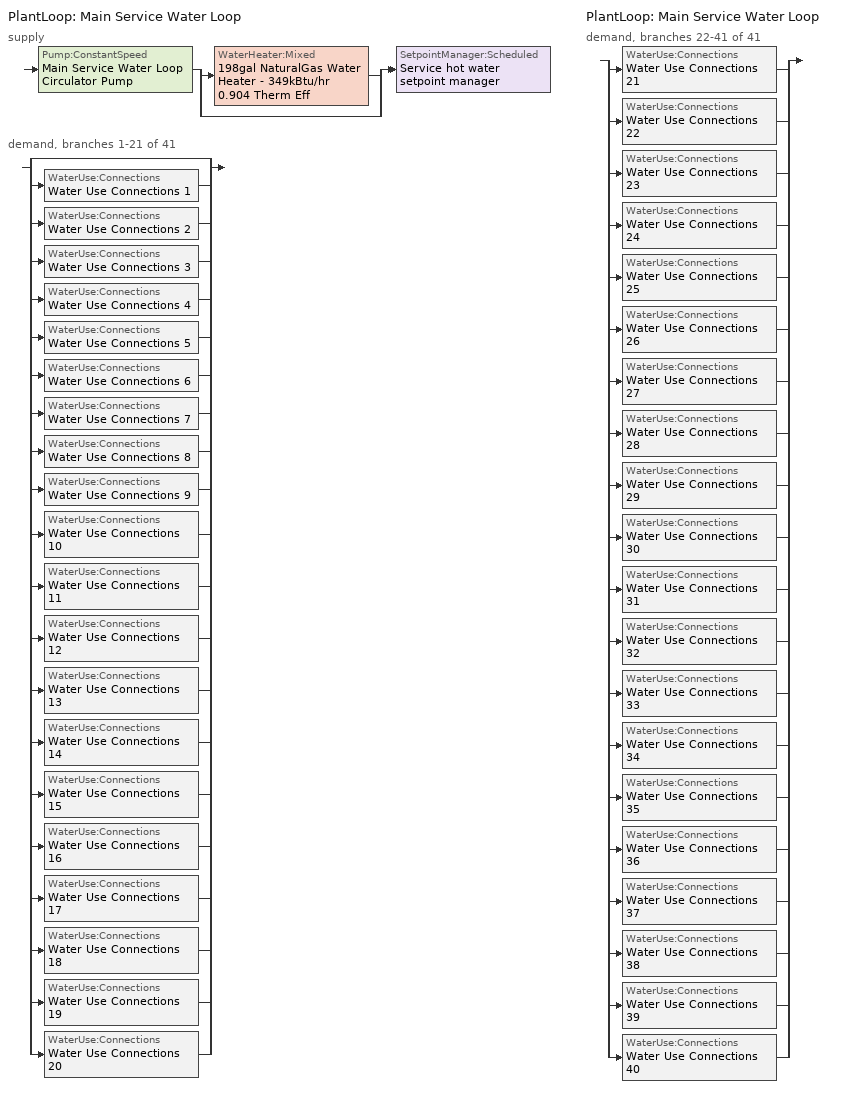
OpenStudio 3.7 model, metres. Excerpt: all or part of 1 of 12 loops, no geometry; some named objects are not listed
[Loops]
PlantLoop 'Main Service Water Loop'
 supply: Pump:ConstantSpeed 'Main Service Water Loop Circulator Pump' > split
  | WaterHeater:Mixed '198gal NaturalGas Water Heater - 349kBtu/hr 0.904 Therm Eff'
  | bypass
  join > SetpointManager:Scheduled 'Service hot water setpoint manager'
 demand, branches 1-21 of 41: split
  | bypass
  | WaterUse:Connections 'Water Use Connections 1'
  | WaterUse:Connections 'Water Use Connections 2'
  | WaterUse:Connections 'Water Use Connections 3'
  | WaterUse:Connections 'Water Use Connections 4'
  | WaterUse:Connections 'Water Use Connections 5'
  | WaterUse:Connections 'Water Use Connections 6'
  | WaterUse:Connections 'Water Use Connections 7'
  | WaterUse:Connections 'Water Use Connections 8'
  | WaterUse:Connections 'Water Use Connections 9'
  | WaterUse:Connections 'Water Use Connections 10'
  | WaterUse:Connections 'Water Use Connections 11'
  | WaterUse:Connections 'Water Use Connections 12'
  | WaterUse:Connections 'Water Use Connections 13'
  | WaterUse:Connections 'Water Use Connections 14'
  | WaterUse:Connections 'Water Use Connections 15'
  | WaterUse:Connections 'Water Use Connections 16'
  | WaterUse:Connections 'Water Use Connections 17'
  | WaterUse:Connections 'Water Use Connections 18'
  | WaterUse:Connections 'Water Use Connections 19'
  | WaterUse:Connections 'Water Use Connections 20'
PlantLoop 'Main Service Water Loop'
 demand, branches 22-41 of 41: split
  | WaterUse:Connections 'Water Use Connections 21'
  | WaterUse:Connections 'Water Use Connections 22'
  | WaterUse:Connections 'Water Use Connections 23'
  | WaterUse:Connections 'Water Use Connections 24'
  | WaterUse:Connections 'Water Use Connections 25'
  | WaterUse:Connections 'Water Use Connections 26'
  | WaterUse:Connections 'Water Use Connections 27'
  | WaterUse:Connections 'Water Use Connections 28'
  | WaterUse:Connections 'Water Use Connections 29'
  | WaterUse:Connections 'Water Use Connections 30'
  | WaterUse:Connections 'Water Use Connections 31'
  | WaterUse:Connections 'Water Use Connections 32'
  | WaterUse:Connections 'Water Use Connections 33'
  | WaterUse:Connections 'Water Use Connections 34'
  | WaterUse:Connections 'Water Use Connections 35'
  | WaterUse:Connections 'Water Use Connections 36'
  | WaterUse:Connections 'Water Use Connections 37'
  | WaterUse:Connections 'Water Use Connections 38'
  | WaterUse:Connections 'Water Use Connections 39'
  | WaterUse:Connections 'Water Use Connections 40'
[PlantLoop]
Main Service Water Loop: Glycol Concentration=0; Maximum Loop Temperature {C}=60; Minimum Loop Temperature {C}=10; Plant Loop Volume {m3}=Autocalculate; Load Distribution Scheme=Optimal
[Sizing:Plant]
Main Service Water Loop: Loop Type=Heating; Design Loop Exit Temperature {C}=60; Loop Design Temperature Difference {deltaC}=5; Sizing Option=NonCoincident; Zone Timesteps in Averaging Window=1; Coincident Sizing Factor Mode=None
[SetpointManager:Scheduled]
Service hot water setpoint manager: Control Variable=Temperature; Schedule=Service Water Loop Temp - 140F; Setpoint Node or NodeList=Main Service Water Loop Supply Outlet Node
[Pump:ConstantSpeed]
Main Service Water Loop Circulator Pump: Rated Flow Rate {m3/s}=autosize; Rated Pump Head {Pa}=441817; Rated Power Consumption {W}=autosize; Motor Efficiency=0.855; Fraction of Motor Inefficiencies to Fluid Stream=0; Pump Control Type=Intermittent; Design Power Sizing Method=PowerPerFlowPerPressure; Design Electric Power per Unit Flow Rate {W/(m3/s)}=348701.1; Design Shaft Power per Unit Flow Rate per Unit Head {W-s/m3-Pa}=1.28205
[WaterHeater:Mixed]
198gal NaturalGas Water Heater - 349kBtu/hr 0.904 Therm Eff: Tank Volume {m3}=0.748615; Setpoint Temperature Schedule=Service Water Loop Temp - 140F; Deadband Temperature Difference {deltaC}=2; Maximum Temperature Limit {C}=60; Heater Control Type=Cycle; Heater Maximum Capacity {W}=102309; Heater Fuel Type=NaturalGas; Heater Thermal Efficiency=0.904295; Part Load Factor Curve=SWH-EFFFPLR-NECB2011; Off Cycle Parasitic Fuel Consumption Rate {W}=79.8715; Off Cycle Parasitic Fuel Type=NaturalGas; Off Cycle Parasitic Heat Fraction to Tank=0.8; On Cycle Parasitic Fuel Consumption Rate {W}=79.8715; On Cycle Parasitic Fuel Type=NaturalGas; On Cycle Parasitic Heat Fraction to Tank=0; Ambient Temperature Indicator=Schedule; Ambient Temperature Schedule=Water Heater Ambient Temp Schedule 70.0F; Off Cycle Loss Coefficient to Ambient Temperature {W/K}=11.2996; On Cycle Loss Coefficient to Ambient Temperature {W/K}=11.2996; Use Side Effectiveness=1; Source Side Effectiveness=1; Use Side Design Flow Rate {m3/s}=autosize; Source Side Design Flow Rate {m3/s}=autosize; Indirect Water Heating Recovery Time {hr}=1.5; Source Side Flow Control Mode=IndirectHeatPrimarySetpoint
[WaterHeater:Sizing]
198gal NaturalGas Water Heater - 349kBtu/hr 0.904 Therm Eff: Design Mode=PeakDraw; Time Storage Can Meet Peak Draw {hr}=0.538503; Time for Tank Recovery {hr}=0; Nominal Tank Volume for Autosizing Plant Connections {m3}=1
[WaterUse:Connections] Drain Water Heat Exchanger Type=None; Drain Water Heat Exchanger Destination=Plant
Name | Water Use Equipment Name 1
Water Use Connections 1 | Employeeloungeflr1 Service Water Use 0.02gal/min
Water Use Connections 2 | Exercisecenterflr1 Service Water Use 0.05gal/min
Water Use Connections 3 | Frontloungeflr1 Service Water Use 0.04gal/min
Water Use Connections 4 | Frontofficeflr1 Service Water Use 0.05gal/min
Water Use Connections 5 | Guestroom101 Service Water Use 0.07gal/min
Water Use Connections 6 | Guestroom102 Service Water Use 0.07gal/min
Water Use Connections 7 | Guestroom103 Service Water Use 0.07gal/min
Water Use Connections 8 | Guestroom104 Service Water Use 0.07gal/min
Water Use Connections 9 | Guestroom105 Service Water Use 0.07gal/min
Water Use Connections 10 | Guestroom201 Service Water Use 0.07gal/min
Water Use Connections 11 | Guestroom202_205 Service Water Use 0.26gal/min
Water Use Connections 12 | Guestroom206_208 Service Water Use 0.21gal/min
Water Use Connections 13 | Guestroom209_212 Service Water Use 0.26gal/min
Water Use Connections 14 | Guestroom213 Service Water Use 0.07gal/min
Water Use Connections 15 | Guestroom214 Service Water Use 0.07gal/min
Water Use Connections 16 | Guestroom215_218 Service Water Use 0.26gal/min
Water Use Connections 17 | Guestroom219 Service Water Use 0.07gal/min
Water Use Connections 18 | Guestroom220_223 Service Water Use 0.26gal/min
Water Use Connections 19 | Guestroom224 Service Water Use 0.07gal/min
Water Use Connections 20 | Guestroom301 Service Water Use 0.07gal/min
Water Use Connections 21 | Guestroom302_305 Service Water Use 0.26gal/min
Water Use Connections 22 | Guestroom306_308 Service Water Use 0.21gal/min
Water Use Connections 23 | Guestroom309_312 Service Water Use 0.26gal/min
Water Use Connections 24 | Guestroom313 Service Water Use 0.07gal/min
Water Use Connections 25 | Guestroom314 Service Water Use 0.07gal/min
Water Use Connections 26 | Guestroom315_318 Service Water Use 0.26gal/min
Water Use Connections 27 | Guestroom319 Service Water Use 0.07gal/min
Water Use Connections 28 | Guestroom320_323 Service Water Use 0.26gal/min
Water Use Connections 29 | Guestroom324 Service Water Use 0.07gal/min
Water Use Connections 30 | Guestroom401 Service Water Use 0.07gal/min
Water Use Connections 31 | Guestroom402_405 Service Water Use 0.26gal/min
Water Use Connections 32 | Guestroom406_408 Service Water Use 0.21gal/min
Water Use Connections 33 | Guestroom409_412 Service Water Use 0.26gal/min
Water Use Connections 34 | Guestroom413 Service Water Use 0.07gal/min
Water Use Connections 35 | Guestroom414 Service Water Use 0.07gal/min
Water Use Connections 36 | Guestroom415_418 Service Water Use 0.26gal/min
Water Use Connections 37 | Guestroom419 Service Water Use 0.07gal/min
Water Use Connections 38 | Guestroom420_423 Service Water Use 0.26gal/min
Water Use Connections 39 | Guestroom424 Service Water Use 0.07gal/min
Water Use Connections 40 | Meetingroomflr1 Service Water Use 0.06gal/min
[WaterUse:Equipment:Definition]
Name | Peak Flow Rate {m3/s} | Target Temperature Schedule | Sensible Fraction Schedule | Latent Fraction Schedule
Employeeloungeflr1 Service Water Use Def 0.02gal/min | 1.03916e-06 | Schedule Ruleset 5 | Schedule Ruleset 3 | Schedule Ruleset 4
Exercisecenterflr1 Service Water Use Def 0.05gal/min | 3.11749e-06 | Schedule Ruleset 8 | Schedule Ruleset 6 | Schedule Ruleset 7
Frontloungeflr1 Service Water Use Def 0.04gal/min | 2.59809e-06 | Schedule Ruleset 11 | Schedule Ruleset 9 | Schedule Ruleset 10
Frontofficeflr1 Service Water Use Def 0.05gal/min | 3.11749e-06 | Schedule Ruleset 14 | Schedule Ruleset 12 | Schedule Ruleset 13
Guestroom101 Service Water Use Def 0.07gal/min | 4.15695e-06 | Schedule Ruleset 17 | Schedule Ruleset 15 | Schedule Ruleset 16
Guestroom102 Service Water Use Def 0.07gal/min | 4.15695e-06 | Schedule Ruleset 20 | Schedule Ruleset 18 | Schedule Ruleset 19
Guestroom103 Service Water Use Def 0.07gal/min | 4.15695e-06 | Schedule Ruleset 23 | Schedule Ruleset 21 | Schedule Ruleset 22
Guestroom104 Service Water Use Def 0.07gal/min | 4.15665e-06 | Schedule Ruleset 26 | Schedule Ruleset 24 | Schedule Ruleset 25
Guestroom105 Service Water Use Def 0.07gal/min | 4.15665e-06 | Schedule Ruleset 29 | Schedule Ruleset 27 | Schedule Ruleset 28
Guestroom201 Service Water Use Def 0.07gal/min | 4.15695e-06 | Schedule Ruleset 32 | Schedule Ruleset 30 | Schedule Ruleset 31
Guestroom202_205 Service Water Use Def 0.26gal/min | 1.66278e-05 | Schedule Ruleset 35 | Schedule Ruleset 33 | Schedule Ruleset 34
Guestroom206_208 Service Water Use Def 0.21gal/min | 1.34301e-05 | Schedule Ruleset 38 | Schedule Ruleset 36 | Schedule Ruleset 37
Guestroom209_212 Service Water Use Def 0.26gal/min | 1.66278e-05 | Schedule Ruleset 41 | Schedule Ruleset 39 | Schedule Ruleset 40
Guestroom213 Service Water Use Def 0.07gal/min | 4.15695e-06 | Schedule Ruleset 44 | Schedule Ruleset 42 | Schedule Ruleset 43
Guestroom214 Service Water Use Def 0.07gal/min | 4.15665e-06 | Schedule Ruleset 47 | Schedule Ruleset 45 | Schedule Ruleset 46
Guestroom215_218 Service Water Use Def 0.26gal/min | 1.66266e-05 | Schedule Ruleset 50 | Schedule Ruleset 48 | Schedule Ruleset 49
Guestroom219 Service Water Use Def 0.07gal/min | 4.15665e-06 | Schedule Ruleset 53 | Schedule Ruleset 51 | Schedule Ruleset 52
Guestroom220_223 Service Water Use Def 0.26gal/min | 1.66266e-05 | Schedule Ruleset 56 | Schedule Ruleset 54 | Schedule Ruleset 55
Guestroom224 Service Water Use Def 0.07gal/min | 4.15665e-06 | Schedule Ruleset 59 | Schedule Ruleset 57 | Schedule Ruleset 58
Guestroom301 Service Water Use Def 0.07gal/min | 4.15695e-06 | Schedule Ruleset 62 | Schedule Ruleset 60 | Schedule Ruleset 61
Guestroom302_305 Service Water Use Def 0.26gal/min | 1.66278e-05 | Schedule Ruleset 65 | Schedule Ruleset 63 | Schedule Ruleset 64
Guestroom306_308 Service Water Use Def 0.21gal/min | 1.34301e-05 | Schedule Ruleset 68 | Schedule Ruleset 66 | Schedule Ruleset 67
Guestroom309_312 Service Water Use Def 0.26gal/min | 1.66278e-05 | Schedule Ruleset 71 | Schedule Ruleset 69 | Schedule Ruleset 70
Guestroom313 Service Water Use Def 0.07gal/min | 4.15695e-06 | Schedule Ruleset 74 | Schedule Ruleset 72 | Schedule Ruleset 73
Guestroom314 Service Water Use Def 0.07gal/min | 4.15665e-06 | Schedule Ruleset 77 | Schedule Ruleset 75 | Schedule Ruleset 76
Guestroom315_318 Service Water Use Def 0.26gal/min | 1.66266e-05 | Schedule Ruleset 80 | Schedule Ruleset 78 | Schedule Ruleset 79
Guestroom319 Service Water Use Def 0.07gal/min | 4.15665e-06 | Schedule Ruleset 83 | Schedule Ruleset 81 | Schedule Ruleset 82
Guestroom320_323 Service Water Use Def 0.26gal/min | 1.66266e-05 | Schedule Ruleset 86 | Schedule Ruleset 84 | Schedule Ruleset 85
Guestroom324 Service Water Use Def 0.07gal/min | 4.15665e-06 | Schedule Ruleset 89 | Schedule Ruleset 87 | Schedule Ruleset 88
Guestroom401 Service Water Use Def 0.07gal/min | 4.15695e-06 | Schedule Ruleset 92 | Schedule Ruleset 90 | Schedule Ruleset 91
Guestroom402_405 Service Water Use Def 0.26gal/min | 1.66278e-05 | Schedule Ruleset 95 | Schedule Ruleset 93 | Schedule Ruleset 94
Guestroom406_408 Service Water Use Def 0.21gal/min | 1.34301e-05 | Schedule Ruleset 98 | Schedule Ruleset 96 | Schedule Ruleset 97
Guestroom409_412 Service Water Use Def 0.26gal/min | 1.66278e-05 | Schedule Ruleset 101 | Schedule Ruleset 99 | Schedule Ruleset 100
Guestroom413 Service Water Use Def 0.07gal/min | 4.15695e-06 | Schedule Ruleset 104 | Schedule Ruleset 102 | Schedule Ruleset 103
Guestroom414 Service Water Use Def 0.07gal/min | 4.15665e-06 | Schedule Ruleset 107 | Schedule Ruleset 105 | Schedule Ruleset 106
Guestroom415_418 Service Water Use Def 0.26gal/min | 1.66266e-05 | Schedule Ruleset 110 | Schedule Ruleset 108 | Schedule Ruleset 109
Guestroom419 Service Water Use Def 0.07gal/min | 4.15665e-06 | Schedule Ruleset 113 | Schedule Ruleset 111 | Schedule Ruleset 112
Guestroom420_423 Service Water Use Def 0.26gal/min | 1.66266e-05 | Schedule Ruleset 116 | Schedule Ruleset 114 | Schedule Ruleset 115
Guestroom424 Service Water Use Def 0.07gal/min | 4.15665e-06 | Schedule Ruleset 119 | Schedule Ruleset 117 | Schedule Ruleset 118
Meetingroomflr1 Service Water Use Def 0.06gal/min | 3.83718e-06 | Schedule Ruleset 122 | Schedule Ruleset 120 | Schedule Ruleset 121
[WaterUse:Equipment]
Name | Water Use Equipment Definition | Space | Flow Rate Fraction Schedule
Employeeloungeflr1 Service Water Use 0.02gal/min | Employeeloungeflr1 Service Water Use Def 0.02gal/min | EmployeeLoungeFlr1 | NECB-B-Service Water Heating
Exercisecenterflr1 Service Water Use 0.05gal/min | Exercisecenterflr1 Service Water Use Def 0.05gal/min | ExerciseCenterFlr1 | NECB-B-Service Water Heating
Frontloungeflr1 Service Water Use 0.04gal/min | Frontloungeflr1 Service Water Use Def 0.04gal/min | FrontLoungeFlr1 | NECB-H-Service Water Heating
Frontofficeflr1 Service Water Use 0.05gal/min | Frontofficeflr1 Service Water Use Def 0.05gal/min | FrontOfficeFlr1 | NECB-A-Service Water Heating
Guestroom101 Service Water Use 0.07gal/min | Guestroom101 Service Water Use Def 0.07gal/min | GuestRoom101 | NECB-F-Service Water Heating
Guestroom102 Service Water Use 0.07gal/min | Guestroom102 Service Water Use Def 0.07gal/min | GuestRoom102 | NECB-F-Service Water Heating
Guestroom103 Service Water Use 0.07gal/min | Guestroom103 Service Water Use Def 0.07gal/min | GuestRoom103 | NECB-F-Service Water Heating
Guestroom104 Service Water Use 0.07gal/min | Guestroom104 Service Water Use Def 0.07gal/min | GuestRoom104 | NECB-F-Service Water Heating
Guestroom105 Service Water Use 0.07gal/min | Guestroom105 Service Water Use Def 0.07gal/min | GuestRoom105 | NECB-F-Service Water Heating
Guestroom201 Service Water Use 0.07gal/min | Guestroom201 Service Water Use Def 0.07gal/min | GuestRoom201 | NECB-F-Service Water Heating
Guestroom202_205 Service Water Use 0.26gal/min | Guestroom202_205 Service Water Use Def 0.26gal/min | GuestRoom202_205 | NECB-F-Service Water Heating
Guestroom206_208 Service Water Use 0.21gal/min | Guestroom206_208 Service Water Use Def 0.21gal/min | GuestRoom206_208 | NECB-F-Service Water Heating
Guestroom209_212 Service Water Use 0.26gal/min | Guestroom209_212 Service Water Use Def 0.26gal/min | GuestRoom209_212 | NECB-F-Service Water Heating
Guestroom213 Service Water Use 0.07gal/min | Guestroom213 Service Water Use Def 0.07gal/min | GuestRoom213 | NECB-F-Service Water Heating
Guestroom214 Service Water Use 0.07gal/min | Guestroom214 Service Water Use Def 0.07gal/min | GuestRoom214 | NECB-F-Service Water Heating
Guestroom215_218 Service Water Use 0.26gal/min | Guestroom215_218 Service Water Use Def 0.26gal/min | GuestRoom215_218 | NECB-F-Service Water Heating
Guestroom219 Service Water Use 0.07gal/min | Guestroom219 Service Water Use Def 0.07gal/min | GuestRoom219 | NECB-F-Service Water Heating
Guestroom220_223 Service Water Use 0.26gal/min | Guestroom220_223 Service Water Use Def 0.26gal/min | GuestRoom220_223 | NECB-F-Service Water Heating
Guestroom224 Service Water Use 0.07gal/min | Guestroom224 Service Water Use Def 0.07gal/min | GuestRoom224 | NECB-F-Service Water Heating
Guestroom301 Service Water Use 0.07gal/min | Guestroom301 Service Water Use Def 0.07gal/min | GuestRoom301 | NECB-F-Service Water Heating
Guestroom302_305 Service Water Use 0.26gal/min | Guestroom302_305 Service Water Use Def 0.26gal/min | GuestRoom302_305 | NECB-F-Service Water Heating
Guestroom306_308 Service Water Use 0.21gal/min | Guestroom306_308 Service Water Use Def 0.21gal/min | GuestRoom306_308 | NECB-F-Service Water Heating
Guestroom309_312 Service Water Use 0.26gal/min | Guestroom309_312 Service Water Use Def 0.26gal/min | GuestRoom309_312 | NECB-F-Service Water Heating
Guestroom313 Service Water Use 0.07gal/min | Guestroom313 Service Water Use Def 0.07gal/min | GuestRoom313 | NECB-F-Service Water Heating
Guestroom314 Service Water Use 0.07gal/min | Guestroom314 Service Water Use Def 0.07gal/min | GuestRoom314 | NECB-F-Service Water Heating
Guestroom315_318 Service Water Use 0.26gal/min | Guestroom315_318 Service Water Use Def 0.26gal/min | GuestRoom315_318 | NECB-F-Service Water Heating
Guestroom319 Service Water Use 0.07gal/min | Guestroom319 Service Water Use Def 0.07gal/min | GuestRoom319 | NECB-F-Service Water Heating
Guestroom320_323 Service Water Use 0.26gal/min | Guestroom320_323 Service Water Use Def 0.26gal/min | GuestRoom320_323 | NECB-F-Service Water Heating
Guestroom324 Service Water Use 0.07gal/min | Guestroom324 Service Water Use Def 0.07gal/min | GuestRoom324 | NECB-F-Service Water Heating
Guestroom401 Service Water Use 0.07gal/min | Guestroom401 Service Water Use Def 0.07gal/min | GuestRoom401 | NECB-F-Service Water Heating
Guestroom402_405 Service Water Use 0.26gal/min | Guestroom402_405 Service Water Use Def 0.26gal/min | GuestRoom402_405 | NECB-F-Service Water Heating
Guestroom406_408 Service Water Use 0.21gal/min | Guestroom406_408 Service Water Use Def 0.21gal/min | GuestRoom406_408 | NECB-F-Service Water Heating
Guestroom409_412 Service Water Use 0.26gal/min | Guestroom409_412 Service Water Use Def 0.26gal/min | GuestRoom409_412 | NECB-F-Service Water Heating
Guestroom413 Service Water Use 0.07gal/min | Guestroom413 Service Water Use Def 0.07gal/min | GuestRoom413 | NECB-F-Service Water Heating
Guestroom414 Service Water Use 0.07gal/min | Guestroom414 Service Water Use Def 0.07gal/min | GuestRoom414 | NECB-F-Service Water Heating
Guestroom415_418 Service Water Use 0.26gal/min | Guestroom415_418 Service Water Use Def 0.26gal/min | GuestRoom415_418 | NECB-F-Service Water Heating
Guestroom419 Service Water Use 0.07gal/min | Guestroom419 Service Water Use Def 0.07gal/min | GuestRoom419 | NECB-F-Service Water Heating
Guestroom420_423 Service Water Use 0.26gal/min | Guestroom420_423 Service Water Use Def 0.26gal/min | GuestRoom420_423 | NECB-F-Service Water Heating
Guestroom424 Service Water Use 0.07gal/min | Guestroom424 Service Water Use Def 0.07gal/min | GuestRoom424 | NECB-F-Service Water Heating
Meetingroomflr1 Service Water Use 0.06gal/min | Meetingroomflr1 Service Water Use Def 0.06gal/min | MeetingRoomFlr1 | NECB-C-Service Water Heating
[Schedule:Ruleset]
Name | Default Day Schedule
Service Water Loop Temp - 140F | Service Water Loop Temp - 140F Default
Water Heater Ambient Temp Schedule 70.0F | Water Heater Ambient Temp Schedule 70.0F Default
Schedule Ruleset 3 | Schedule Day 8
Schedule Ruleset 4 | Schedule Day 9
Schedule Ruleset 5 | Schedule Day 10
NECB-B-Service Water Heating | NECB-B-Service Water Heating Default
Schedule Ruleset 6 | Schedule Day 11
Schedule Ruleset 7 | Schedule Day 12
Schedule Ruleset 8 | Schedule Day 13
Schedule Ruleset 9 | Schedule Day 14
Schedule Ruleset 10 | Schedule Day 15
Schedule Ruleset 11 | Schedule Day 16
NECB-H-Service Water Heating | NECB-H-Service Water Heating Default
Schedule Ruleset 12 | Schedule Day 17
Schedule Ruleset 13 | Schedule Day 18
Schedule Ruleset 14 | Schedule Day 19
NECB-A-Service Water Heating | NECB-A-Service Water Heating Default
Schedule Ruleset 15 | Schedule Day 20
Schedule Ruleset 16 | Schedule Day 21
Schedule Ruleset 17 | Schedule Day 22
NECB-F-Service Water Heating | NECB-F-Service Water Heating Default
Schedule Ruleset 18 | Schedule Day 23
Schedule Ruleset 19 | Schedule Day 24
Schedule Ruleset 20 | Schedule Day 25
Schedule Ruleset 21 | Schedule Day 26
Schedule Ruleset 22 | Schedule Day 27
Schedule Ruleset 23 | Schedule Day 28
Schedule Ruleset 24 | Schedule Day 29
Schedule Ruleset 25 | Schedule Day 30
Schedule Ruleset 26 | Schedule Day 31
Schedule Ruleset 27 | Schedule Day 32
Schedule Ruleset 28 | Schedule Day 33
Schedule Ruleset 29 | Schedule Day 34
Schedule Ruleset 30 | Schedule Day 35
Schedule Ruleset 31 | Schedule Day 36
Schedule Ruleset 32 | Schedule Day 37
Schedule Ruleset 33 | Schedule Day 38
Schedule Ruleset 34 | Schedule Day 39
Schedule Ruleset 35 | Schedule Day 40
Schedule Ruleset 36 | Schedule Day 41
Schedule Ruleset 37 | Schedule Day 42
Schedule Ruleset 38 | Schedule Day 43
Schedule Ruleset 39 | Schedule Day 44
Schedule Ruleset 40 | Schedule Day 45
Schedule Ruleset 41 | Schedule Day 46
Schedule Ruleset 42 | Schedule Day 47
Schedule Ruleset 43 | Schedule Day 48
Schedule Ruleset 44 | Schedule Day 49
Schedule Ruleset 45 | Schedule Day 50
Schedule Ruleset 46 | Schedule Day 51
Schedule Ruleset 47 | Schedule Day 52
Schedule Ruleset 48 | Schedule Day 53
Schedule Ruleset 49 | Schedule Day 54
Schedule Ruleset 50 | Schedule Day 55
Schedule Ruleset 51 | Schedule Day 56
Schedule Ruleset 52 | Schedule Day 57
Schedule Ruleset 53 | Schedule Day 58
Schedule Ruleset 54 | Schedule Day 59
Schedule Ruleset 55 | Schedule Day 60
Schedule Ruleset 56 | Schedule Day 61
Schedule Ruleset 57 | Schedule Day 62
Schedule Ruleset 58 | Schedule Day 63
Schedule Ruleset 59 | Schedule Day 64
Schedule Ruleset 60 | Schedule Day 65
Schedule Ruleset 61 | Schedule Day 66
Schedule Ruleset 62 | Schedule Day 67
Schedule Ruleset 63 | Schedule Day 68
Schedule Ruleset 64 | Schedule Day 69
Schedule Ruleset 65 | Schedule Day 70
Schedule Ruleset 66 | Schedule Day 71
Schedule Ruleset 67 | Schedule Day 72
Schedule Ruleset 68 | Schedule Day 73
Schedule Ruleset 69 | Schedule Day 74
Schedule Ruleset 70 | Schedule Day 75
Schedule Ruleset 71 | Schedule Day 76
Schedule Ruleset 72 | Schedule Day 77
Schedule Ruleset 73 | Schedule Day 78
Schedule Ruleset 74 | Schedule Day 79
Schedule Ruleset 75 | Schedule Day 80
Schedule Ruleset 76 | Schedule Day 81
Schedule Ruleset 77 | Schedule Day 82
Schedule Ruleset 78 | Schedule Day 83
Schedule Ruleset 79 | Schedule Day 84
Schedule Ruleset 80 | Schedule Day 85
Schedule Ruleset 81 | Schedule Day 86
Schedule Ruleset 82 | Schedule Day 87
Schedule Ruleset 83 | Schedule Day 88
Schedule Ruleset 84 | Schedule Day 89
Schedule Ruleset 85 | Schedule Day 90
Schedule Ruleset 86 | Schedule Day 91
Schedule Ruleset 87 | Schedule Day 92
Schedule Ruleset 88 | Schedule Day 93
Schedule Ruleset 89 | Schedule Day 94
Schedule Ruleset 90 | Schedule Day 95
Schedule Ruleset 91 | Schedule Day 96
Schedule Ruleset 92 | Schedule Day 97
Schedule Ruleset 93 | Schedule Day 98
Schedule Ruleset 94 | Schedule Day 99
Schedule Ruleset 95 | Schedule Day 100
Schedule Ruleset 96 | Schedule Day 101
Schedule Ruleset 97 | Schedule Day 102
Schedule Ruleset 98 | Schedule Day 103
Schedule Ruleset 99 | Schedule Day 104
Schedule Ruleset 100 | Schedule Day 105
Schedule Ruleset 101 | Schedule Day 106
Schedule Ruleset 102 | Schedule Day 107
Schedule Ruleset 103 | Schedule Day 108
Schedule Ruleset 104 | Schedule Day 109
Schedule Ruleset 105 | Schedule Day 110
Schedule Ruleset 106 | Schedule Day 111
Schedule Ruleset 107 | Schedule Day 112
Schedule Ruleset 108 | Schedule Day 113
Schedule Ruleset 109 | Schedule Day 114
Schedule Ruleset 110 | Schedule Day 115
Schedule Ruleset 111 | Schedule Day 116
Schedule Ruleset 112 | Schedule Day 117
Schedule Ruleset 113 | Schedule Day 118
Schedule Ruleset 114 | Schedule Day 119
Schedule Ruleset 115 | Schedule Day 120
Schedule Ruleset 116 | Schedule Day 121
Schedule Ruleset 117 | Schedule Day 122
Schedule Ruleset 118 | Schedule Day 123
Schedule Ruleset 119 | Schedule Day 124
Schedule Ruleset 120 | Schedule Day 125
Schedule Ruleset 121 | Schedule Day 126
Schedule Ruleset 122 | Schedule Day 127
NECB-C-Service Water Heating | NECB-C-Service Water Heating Default
[Schedule:Day]
Service Water Loop Temp - 140F Default; Schedule Day 10; Schedule Day 13; Schedule Day 16; Schedule Day 19; Schedule Day 22; Schedule Day 25; Schedule Day 28; Schedule Day 31; Schedule Day 34; Schedule Day 37; Schedule Day 40; Schedule Day 43; Schedule Day 46; Schedule Day 49; Schedule Day 52; Schedule Day 55; Schedule Day 58; Schedule Day 61; Schedule Day 64; Schedule Day 67; Schedule Day 70; Schedule Day 73; Schedule Day 76; Schedule Day 79; Schedule Day 82; Schedule Day 85; Schedule Day 88; Schedule Day 91; Schedule Day 94; Schedule Day 97; Schedule Day 100; Schedule Day 103; Schedule Day 106; Schedule Day 109; Schedule Day 112; Schedule Day 115; Schedule Day 118; Schedule Day 121; Schedule Day 124; Schedule Day 127: 24, 0, 60
Water Heater Ambient Temp Schedule 70.0F Default: 24, 0, 21.1111
Schedule Day 8; Schedule Day 11; Schedule Day 14; Schedule Day 17; Schedule Day 20; Schedule Day 23; Schedule Day 26; Schedule Day 29; Schedule Day 32; Schedule Day 35; Schedule Day 38; Schedule Day 41; Schedule Day 44; Schedule Day 47; Schedule Day 50; Schedule Day 53; Schedule Day 56; Schedule Day 59; Schedule Day 62; Schedule Day 65; Schedule Day 68; Schedule Day 71; Schedule Day 74; Schedule Day 77; Schedule Day 80; Schedule Day 83; Schedule Day 86; Schedule Day 89; Schedule Day 92; Schedule Day 95; Schedule Day 98; Schedule Day 101; Schedule Day 104; Schedule Day 107; Schedule Day 110; Schedule Day 113; Schedule Day 116; Schedule Day 119; Schedule Day 122; Schedule Day 125: 24, 0, 0.2
Schedule Day 9; Schedule Day 12; Schedule Day 15; Schedule Day 18; NECB-A-Service Water Heating Sat Day; NECB-A-Service Water Heating Sun|Hol Day; Schedule Day 21; Schedule Day 24; Schedule Day 27; Schedule Day 30; Schedule Day 33; Schedule Day 36; Schedule Day 39; Schedule Day 42; Schedule Day 45; Schedule Day 48; Schedule Day 51; Schedule Day 54; Schedule Day 57; Schedule Day 60; Schedule Day 63; Schedule Day 66; Schedule Day 69; Schedule Day 72; Schedule Day 75; Schedule Day 78; Schedule Day 81; Schedule Day 84; Schedule Day 87; Schedule Day 90; Schedule Day 93; Schedule Day 96; Schedule Day 99; Schedule Day 102; Schedule Day 105; Schedule Day 108; Schedule Day 111; Schedule Day 114; Schedule Day 117; Schedule Day 120; Schedule Day 123; Schedule Day 126: 24, 0, 0.05
NECB-B-Service Water Heating Default; NECB-B-Service Water Heating Default|Wkdy Day: 1, 0, 0.6, 2, 0, 0.5, 9, 0, 0.05, 11, 0, 0.7, 12, 0, 0.4, 13, 0, 0.5, 15, 0, 0.6, 16, 0, 0.4, 18, 0, 0.3, 19, 0, 0.4, 20, 0, 0.5, 22, 0, 0.8, 24, 0, 0.9
NECB-B-Service Water Heating Sat Day: 1, 0, 0.7, 2, 0, 0.6, 9, 0, 0.05, 11, 0, 0.7, 12, 0, 0.4, 13, 0, 0.5, 15, 0, 0.6, 16, 0, 0.4, 18, 0, 0.3, 19, 0, 0.4, 20, 0, 0.5, 22, 0, 0.8, 24, 0, 0.9
NECB-B-Service Water Heating Sun|Hol Day: 1, 0, 0.5, 2, 0, 0.6, 9, 0, 0.05, 11, 0, 0.7, 12, 0, 0.4, 13, 0, 0.5, 15, 0, 0.6, 16, 0, 0.4, 18, 0, 0.3, 19, 0, 0.4, 20, 0, 0.5, 22, 0, 0.8, 24, 0, 0.5
NECB-H-Service Water Heating Default; NECB-H-Service Water Heating Default|Wkdy Day; NECB-H-Service Water Heating Sat Day; NECB-H-Service Water Heating Sun|Hol Day: 24, 0, 0.9
NECB-A-Service Water Heating Default; NECB-A-Service Water Heating Default|Wkdy Day: 7, 0, 0.05, 8, 0, 0.1, 10, 0, 0.5, 16, 0, 0.9, 17, 0, 0.7, 18, 0, 0.5, 19, 0, 0.3, 22, 0, 0.2, 24, 0, 0.05
NECB-F-Service Water Heating Default; NECB-F-Service Water Heating Default|Wkdy Day; NECB-F-Service Water Heating Sat Day; NECB-F-Service Water Heating Sun|Hol Day: 1, 0, 0.35, 2, 0, 0.21, 3, 0, 0.14, 5, 0, 0.07, 6, 0, 0.14, 7, 0, 0.28, 8, 0, 0.42, 9, 0, 0.63, 10, 0, 0.49, 12, 0, 0.35, 13, 0, 0.28, 14, 0, 0.35, 15, 0, 0.28, 19, 0, 0.21, 20, 0, 0.35, 24, 0, 0.49
NECB-C-Service Water Heating Default; NECB-C-Service Water Heating Default|Wkdy Day: 8, 0, 0.05, 9, 0, 0.1, 10, 0, 0.2, 11, 0, 0.3, 12, 0, 0.4, 16, 0, 0.8, 17, 0, 0.6, 18, 0, 0.4, 19, 0, 0.3, 21, 0, 0.2, 24, 0, 0.05
NECB-C-Service Water Heating Sat Day: 8, 0, 0.05, 9, 0, 0.1, 10, 0, 0.2, 11, 0, 0.3, 12, 0, 0.5, 16, 0, 0.9, 17, 0, 0.7, 18, 0, 0.5, 19, 0, 0.3, 21, 0, 0.2, 24, 0, 0.05
NECB-C-Service Water Heating Sun|Hol Day: 8, 0, 0.05, 9, 0, 0.1, 10, 0, 0.2, 11, 0, 0.3, 12, 0, 0.5, 17, 0, 0.9, 18, 0, 0.5, 19, 0, 0.3, 24, 0, 0.05
[Schedule:Rule] Date Specification Type=DateRange; Start Month=1; Start Day=1; End Month=12; End Day=31
Name | Schedule Ruleset | Rule Order | Day Schedule | Apply Monday | Apply Tuesday | Apply Wednesday | Apply Thursday | Apply Friday | Apply Saturday | Apply Sunday
Schedule Rule 80 | NECB-B-Service Water Heating | 2 | NECB-B-Service Water Heating Default|Wkdy Day | Yes | Yes | Yes | Yes | Yes
Schedule Rule 81 | NECB-B-Service Water Heating | 1 | NECB-B-Service Water Heating Sat Day |  |  |  |  |  | Yes
Schedule Rule 82 | NECB-B-Service Water Heating | 0 | NECB-B-Service Water Heating Sun|Hol Day |  |  |  |  |  |  | Yes
Schedule Rule 83 | NECB-H-Service Water Heating | 2 | NECB-H-Service Water Heating Default|Wkdy Day | Yes | Yes | Yes | Yes | Yes
Schedule Rule 84 | NECB-H-Service Water Heating | 1 | NECB-H-Service Water Heating Sat Day |  |  |  |  |  | Yes
Schedule Rule 85 | NECB-H-Service Water Heating | 0 | NECB-H-Service Water Heating Sun|Hol Day |  |  |  |  |  |  | Yes
Schedule Rule 86 | NECB-A-Service Water Heating | 2 | NECB-A-Service Water Heating Default|Wkdy Day | Yes | Yes | Yes | Yes | Yes
Schedule Rule 87 | NECB-A-Service Water Heating | 1 | NECB-A-Service Water Heating Sat Day |  |  |  |  |  | Yes
Schedule Rule 88 | NECB-A-Service Water Heating | 0 | NECB-A-Service Water Heating Sun|Hol Day |  |  |  |  |  |  | Yes
Schedule Rule 89 | NECB-F-Service Water Heating | 2 | NECB-F-Service Water Heating Default|Wkdy Day | Yes | Yes | Yes | Yes | Yes
Schedule Rule 90 | NECB-F-Service Water Heating | 1 | NECB-F-Service Water Heating Sat Day |  |  |  |  |  | Yes
Schedule Rule 91 | NECB-F-Service Water Heating | 0 | NECB-F-Service Water Heating Sun|Hol Day |  |  |  |  |  |  | Yes
Schedule Rule 92 | NECB-C-Service Water Heating | 2 | NECB-C-Service Water Heating Default|Wkdy Day | Yes | Yes | Yes | Yes | Yes
Schedule Rule 93 | NECB-C-Service Water Heating | 1 | NECB-C-Service Water Heating Sat Day |  |  |  |  |  | Yes
Schedule Rule 94 | NECB-C-Service Water Heating | 0 | NECB-C-Service Water Heating Sun|Hol Day |  |  |  |  |  |  | Yes
[Curve:Cubic]
SWH-EFFFPLR-NECB2011: Coefficient1 Constant=0.7576; Coefficient2 x=1.0071; Coefficient3 x**2=-1.4443; Coefficient4 x**3=0.6844; Minimum Value of x=0; Maximum Value of x=1
